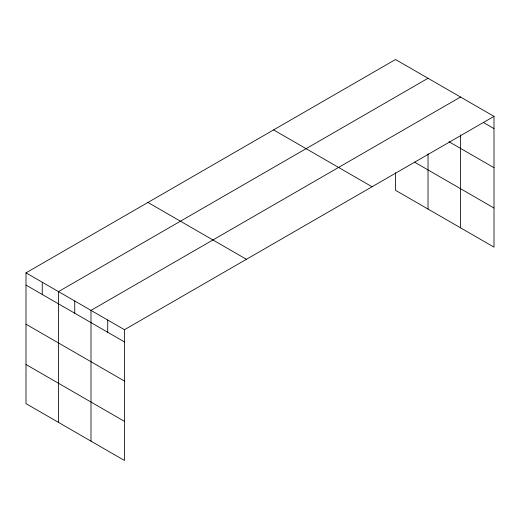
<?xml version="1.0" encoding="UTF-8"?>
<svg xmlns="http://www.w3.org/2000/svg" width="520" height="520" viewBox="0 0 520 520"><rect width="100%" height="100%" fill="white"/><g stroke="black" fill="none" stroke-linecap="round" stroke-linejoin="round"><path stroke-width="0.78" d="M460.519 134.81L460.519 227.812M395.525 172.725L395.525 190.294L494 247.143L494 116.363L395.525 59.508L26 272.857L26 403.637L124.475 460.493L124.475 329.706L26 272.857M428.025 78.273L58.493 291.616L58.493 422.396M460.519 97.032L90.994 310.375L90.994 441.162M124.475 329.706L494 116.363M483.535 122.551L494 128.59M449.013 141.739L494 167.713M414.486 162.117L494 208.019M273.585 129.916L372.053 186.764M147.947 202.449L246.415 259.305M26 285.084L124.475 341.939M26 324.207L124.475 381.056M26 364.513L124.475 421.369M428.025 153.81L428.025 209.053M107.731 320.041L107.731 332.274M74.743 300.995L74.743 313.228M42.25 282.236L42.25 294.463"/></g></svg>
